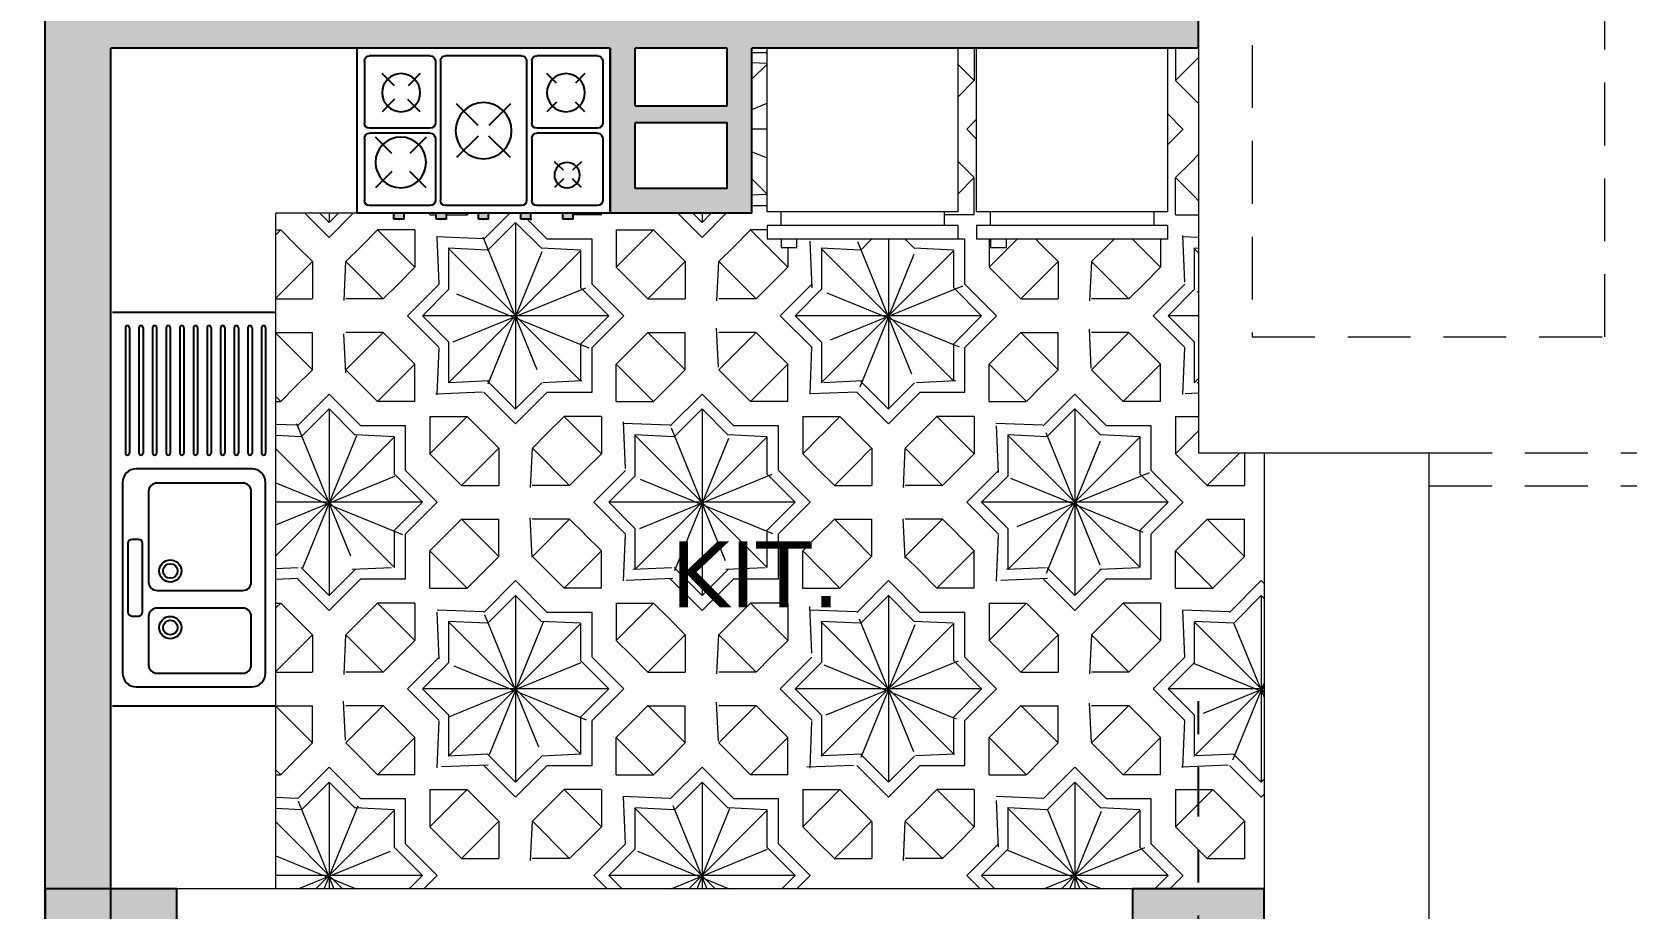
# Model space of a CAD drawing. Header units: inches. Extents: x 37.8 to 126.9, y 5.9 to 51.9.
# Drawn here: x 43.747 to 48.585, y 29.447 to 32.103 of the extents above; entities that cross this region are included whole.
import ezdxf

# ---------------------------------------------------------------- set-up
doc = ezdxf.new("R2010")
doc.units = ezdxf.units.IN
doc.header["$MEASUREMENT"] = 0
doc.linetypes.add('DASHDOT', pattern=[1, 0.5, -0.25, 0, -0.25])
doc.linetypes.add('DASHED2', pattern=[9.525, 6.35, -3.175])
for name, color, linetype, lineweight in [('02', 253, 'Continuous', 15), ('coulmn', 146, 'Continuous', 13), ('hatch', 45, 'Continuous', 9), ('LAYER1', 8, 'Continuous', 9)]:
    doc.layers.add(name, color=color, linetype=linetype, lineweight=lineweight)
for name, color, linetype in [('fernesher  01', 8, 'Continuous'), ('FUR', 152, 'Continuous'), ('LAYER5', 5, 'Continuous'), ('Moble', 7, 'Continuous')]:
    doc.layers.add(name, color=color, linetype=linetype)
doc.styles.add('STYLE7', font='verdana.ttf')

# ---------------------------------------------------------------- blocks, each defined once
blk = doc.blocks.new('GAZ')
at = {"layer": 'fernesher  01', "linetype": 'Continuous'}
h = blk.add_hatch(color=256, dxfattribs=at)
h.paths.add_polyline_path([(-0.8533, -0.65), (-0.8533, -0.6736), (-0.8133, -0.6736), (-0.8133, -0.65)])
h.paths.add_polyline_path([(-0.6872, -0.65), (-0.6872, -0.6736), (-0.6472, -0.6736), (-0.6472, -0.65)])
h.paths.add_polyline_path([(-0.52, -0.65), (-0.52, -0.6736), (-0.48, -0.6736), (-0.48, -0.65)])
h.paths.add_polyline_path([(-0.3533, -0.65), (-0.3533, -0.6736), (-0.3133, -0.6736), (-0.3133, -0.65)])
h.paths.add_polyline_path([(-0.1867, -0.65), (-0.1867, -0.6736), (-0.1467, -0.6736), (-0.1467, -0.65)])
for p, q in [((-1, 0), (0, 0)), ((-1, 0), (-1, -0.65)), ((-0.97, -0.05), (-0.97, -0.295)), ((-0.95, -0.03), (-0.71, -0.03)), ((-0.69, -0.05), (-0.69, -0.295)), ((-0.67, -0.05), (-0.67, -0.6)), ((-0.65, -0.03), (-0.35, -0.03)), ((-0.33, -0.05), (-0.33, -0.6)), ((-0.31, -0.05), (-0.31, -0.295)), ((-0.29, -0.03), (-0.05, -0.03)), ((-0.03, -0.05), (-0.03, -0.295)), ((0, 0), (0, -0.65)), ((-0.9, -0.1), (-0.8625, -0.1375)), ((-0.7875, -0.1375), (-0.75, -0.1)), ((-0.25, -0.1), (-0.2023, -0.1477)), ((-0.1486, -0.1486), (-0.1, -0.1)), ((-0.9, -0.25), (-0.8625, -0.2125)), ((-0.7875, -0.2125), (-0.75, -0.25)), ((-0.6061, -0.2189), (-0.5212, -0.3038)), ((-0.4788, -0.3038), (-0.3939, -0.2189)), ((-0.25, -0.25), (-0.202, -0.202)), ((-0.1489, -0.2011), (-0.1, -0.25)), ((-0.97, -0.355), (-0.97, -0.6)), ((-0.95, -0.315), (-0.71, -0.315)), ((-0.95, -0.335), (-0.71, -0.335)), ((-0.69, -0.355), (-0.69, -0.6)), ((-0.6061, -0.4311), (-0.5212, -0.3462)), ((-0.4788, -0.3462), (-0.3939, -0.4311)), ((-0.31, -0.355), (-0.31, -0.6)), ((-0.29, -0.315), (-0.05, -0.315)), ((-0.29, -0.335), (-0.05, -0.335)), ((-0.2736, -0.35), (-0.209, -0.4146)), ((-0.1381, -0.4146), (-0.0736, -0.35)), ((-0.03, -0.355), (-0.03, -0.6)), ((-0.887, -0.4471), (-0.8511, -0.481)), ((-0.8158, -0.481), (-0.7799, -0.4471)), ((-0.2736, -0.55), (-0.209, -0.4854)), ((-0.1381, -0.4854), (-0.0736, -0.55)), ((-0.887, -0.5482), (-0.8511, -0.5143)), ((-0.8158, -0.5143), (-0.7799, -0.5482)), ((-0.95, -0.62), (-0.71, -0.62)), ((-0.65, -0.62), (-0.35, -0.62)), ((-0.29, -0.62), (-0.05, -0.62)), ((-1, -0.65), (0, -0.65)), ((-0.8533, -0.6736), (-0.8533, -0.65)), ((-0.8533, -0.6736), (-0.8533, -0.65)), ((-0.8533, -0.6736), (-0.8533, -0.65)), ((-0.8533, -0.6736), (-0.8133, -0.6736)), ((-0.8133, -0.6736), (-0.8133, -0.65)), ((-0.6872, -0.6736), (-0.6872, -0.65)), ((-0.6872, -0.6736), (-0.6472, -0.6736)), ((-0.6472, -0.6736), (-0.6472, -0.65)), ((-0.52, -0.6736), (-0.52, -0.65)), ((-0.52, -0.6736), (-0.48, -0.6736)), ((-0.48, -0.6736), (-0.48, -0.65)), ((-0.3533, -0.6736), (-0.3533, -0.65)), ((-0.3533, -0.6736), (-0.3133, -0.6736)), ((-0.3133, -0.6736), (-0.3133, -0.65)), ((-0.1867, -0.6736), (-0.1867, -0.65)), ((-0.1867, -0.6736), (-0.1467, -0.6736)), ((-0.1467, -0.6736), (-0.1467, -0.65))]:
    blk.add_line(p, q, dxfattribs=at)
for points in [[(-0.8511, -0.48), (-0.8511, -0.481)], [(-0.8158, -0.481), (-0.8158, -0.48)], [(-0.8511, -0.5143), (-0.8511, -0.5153)], [(-0.8158, -0.5153), (-0.8158, -0.5143)]]:
    blk.add_lwpolyline(points, dxfattribs=at)
for centre, radius in [((-0.825, -0.175), 0.075), ((-0.175, -0.175), 0.075), ((-0.5, -0.325), 0.1107), ((-0.1736, -0.45), 0.1), ((-0.8294, -0.5), 0.05)]:
    blk.add_circle(centre, radius, dxfattribs=at)
for centre, start, end in [((-0.95, -0.05), 90, 180), ((-0.71, -0.05), 0, 90), ((-0.65, -0.05), 90, 180), ((-0.35, -0.05), 0, 90), ((-0.29, -0.05), 90, 180), ((-0.05, -0.05), 0, 90), ((-0.95, -0.295), 180, 270), ((-0.71, -0.295), 270, 0), ((-0.29, -0.295), 180, 270), ((-0.05, -0.295), 270, 360), ((-0.95, -0.355), 90, 180), ((-0.71, -0.355), 0, 90), ((-0.29, -0.355), 90, 180), ((-0.05, -0.355), 0, 90), ((-0.95, -0.6), 180, 270), ((-0.71, -0.6), 270, 0), ((-0.65, -0.6), 180, 270), ((-0.35, -0.6), 270, 0), ((-0.29, -0.6), 180, 270), ((-0.05, -0.6), 270, 0)]:
    blk.add_arc(centre, 0.02, start, end, dxfattribs=at)
for p in [(-0.8333, -0.6736), (-0.6872, -0.6736), (-0.5, -0.6736), (-0.3333, -0.6736), (-0.1667, -0.6736)]:
    blk.add_point(p, dxfattribs=at)
blk = doc.blocks.new('REFREJRATOR')
at = {"layer": '02', "linetype": 'Continuous'}
for p, q in [((0, 0), (-0.6433, 0)), ((-0.6433, 0), (-0.6433, -0.5514)), ((0, -0.5514), (0, 0)), ((-0.6433, -0.5514), (0, -0.5514)), ((-0.5974, -0.5514), (-0.5974, -0.5974)), ((-0.046, -0.5514), (-0.046, -0.5974)), ((-0.6433, -0.5974), (-0.6433, -0.6433)), ((-0.6433, -0.5974), (0, -0.5974)), ((-0.6433, -0.6433), (0, -0.6433)), ((-0.1007, -0.6712), (-0.1007, -0.6433)), ((-0.0472, -0.6433), (-0.0472, -0.6712)), ((0, -0.5974), (0, -0.6433)), ((-0.0472, -0.6712), (-0.1007, -0.6712))]:
    blk.add_line(p, q, dxfattribs=at)
blk = doc.blocks.new('ddfdfdfdfd')
at = {"layer": 'LAYER5', "linetype": 'Continuous'}
h = blk.add_hatch(color=1, dxfattribs=at)
h.paths.add_polyline_path([(179.7792, -221.4839), (179.5794, -221.4839), (179.5794, -221.284), (179.7792, -221.284)])
h.paths.add_polyline_path([(179.7792, -221.284), (179.9791, -221.284), (179.9791, -221.4839), (179.7792, -221.4839)])
h.paths.add_polyline_path([(179.7792, -221.4839), (179.9791, -221.4839), (179.9791, -221.6837), (179.7792, -221.6837)])
h.paths.add_polyline_path([(179.7792, -221.6837), (179.5794, -221.6837), (179.5794, -221.4839), (179.7792, -221.4839)])
at = {"layer": 'LAYER5', "color": 1, "linetype": 'DASHDOT', "ltscale": 0.3}
for p, q in [((179.7792, -222.4154), (179.7792, -220.624)), ((180.6361, -221.4839), (178.8983, -221.4839))]:
    blk.add_line(p, q, dxfattribs=at)
at = {"layer": 'LAYER5', "color": 1, "linetype": 'Continuous'}
blk.add_lwpolyline([(179.9791, -221.284), (179.5794, -221.284), (179.5794, -221.6837), (179.9791, -221.6837), (179.9791, -221.284)], dxfattribs=at)
blk = doc.blocks.new('axxxxx')
for p in [(49.1106, -3.8975), (52.4103, -3.8975)]:
    blk.add_blockref('ddfdfdfdfd', p)
blk = doc.blocks.new('eg')
at = {"layer": 'FUR', "color": 252}
for p, q in [((0, 0.5), (0, 0)), ((1.2043, 0.5), (1.2043, 0)), ((0.6834, 0.4686), (0.1003, 0.4686)), ((0.2746, 0.4397), (0.2746, 0.42)), ((0.4966, 0.4521), (0.2871, 0.4521)), ((0.509, 0.42), (0.509, 0.4397)), ((1.1564, 0.4602), (0.7731, 0.4602)), ((1.1564, 0.4477), (0.7731, 0.4477)), ((0.0584, 0.4267), (0.0584, 0.0733)), ((0.2871, 0.4076), (0.4966, 0.4076)), ((0.7252, 0.0733), (0.7252, 0.4267)), ((1.1564, 0.4186), (0.7731, 0.4186)), ((1.1564, 0.4061), (0.7731, 0.4061)), ((0.1, 0.3632), (0.1, 0.1005)), ((0.2735, 0.3889), (0.1257, 0.3889)), ((0.2992, 0.1005), (0.2992, 0.3632)), ((0.3531, 0.3632), (0.3531, 0.1005)), ((0.6556, 0.3889), (0.3788, 0.3889)), ((0.6813, 0.1005), (0.6813, 0.3632)), ((1.1564, 0.3769), (0.7731, 0.3769)), ((1.1564, 0.3644), (0.7731, 0.3644)), ((1.1564, 0.3352), (0.7731, 0.3352)), ((1.1564, 0.3227), (0.7731, 0.3227)), ((1.1564, 0.2936), (0.7731, 0.2936)), ((1.1564, 0.2811), (0.7731, 0.2811)), ((1.1564, 0.2519), (0.7731, 0.2519)), ((1.1564, 0.2394), (0.7731, 0.2394)), ((1.1564, 0.2102), (0.7731, 0.2102)), ((1.1564, 0.1977), (0.7731, 0.1977)), ((1.1564, 0.1686), (0.7731, 0.1686)), ((1.1564, 0.1561), (0.7731, 0.1561)), ((1.1564, 0.1269), (0.7731, 0.1269)), ((1.1564, 0.1144), (0.7731, 0.1144)), ((0.1257, 0.0748), (0.2735, 0.0748)), ((0.3788, 0.0748), (0.6556, 0.0748)), ((1.1564, 0.0852), (0.7731, 0.0852)), ((1.1564, 0.0727), (0.7731, 0.0727)), ((0.1003, 0.0314), (0.6834, 0.0314)), ((1.1564, 0.0436), (0.7731, 0.0436)), ((1.1564, 0.0311), (0.7731, 0.0311))]:
    blk.add_line(p, q, dxfattribs=at)
for centre, radius in [((0.2397, 0.3226), 0.034), ((0.2397, 0.3226), 0.0223), ((0.4127, 0.3226), 0.034), ((0.4127, 0.3226), 0.0223)]:
    blk.add_circle(centre, radius, dxfattribs=at)
for centre, radius, start, end in [((0.1003, 0.4267), 0.0418, 90, 180), ((0.2871, 0.4397), 0.0124, 90, 180), ((0.4966, 0.4397), 0.0124, 0, 90), ((0.6834, 0.4267), 0.0418, 0, 90), ((0.7731, 0.454), 0.00625, 90, 270), ((1.1564, 0.454), 0.00625, 270, 90), ((0.2871, 0.42), 0.0124, 180, 270), ((0.4966, 0.42), 0.0124, 270, 0), ((0.7731, 0.4123), 0.00625, 90, 270), ((1.1564, 0.4123), 0.00625, 270, 90), ((0.1257, 0.3632), 0.0257, 90, 180), ((0.2735, 0.3632), 0.0257, 0, 90), ((0.3788, 0.3632), 0.0257, 90, 180), ((0.6556, 0.3632), 0.0257, 0, 90), ((0.7731, 0.3706), 0.00625, 90, 270), ((1.1564, 0.3706), 0.00625, 270, 90), ((0.7731, 0.329), 0.00625, 90, 270), ((0.7731, 0.2873), 0.00625, 90, 270), ((1.1564, 0.329), 0.00625, 270, 90), ((1.1564, 0.2873), 0.00625, 270, 90), ((0.7731, 0.2456), 0.00625, 90, 270), ((1.1564, 0.2456), 0.00625, 270, 90), ((0.7731, 0.204), 0.00625, 90, 270), ((1.1564, 0.204), 0.00625, 270, 90), ((0.7731, 0.1623), 0.00625, 90, 270), ((1.1564, 0.1623), 0.00625, 270, 90), ((0.1257, 0.1005), 0.0257, 180, 270), ((0.2735, 0.1005), 0.0257, 270, 0), ((0.3788, 0.1005), 0.0257, 180, 270), ((0.6556, 0.1005), 0.0257, 270, 0), ((0.7731, 0.1206), 0.00625, 90, 270), ((1.1564, 0.1206), 0.00625, 270, 90), ((0.1003, 0.0733), 0.0418, 180, 270), ((0.6834, 0.0733), 0.0418, 270, 360), ((0.7731, 0.079), 0.00625, 90, 270), ((1.1564, 0.079), 0.00625, 270, 90), ((0.7731, 0.0373), 0.00625, 90, 270), ((1.1564, 0.0373), 0.00625, 270, 90)]:
    blk.add_arc(centre, radius, start, end, dxfattribs=at)

msp = doc.modelspace()

# ---------------------------------------------------------------- hatches: boundary and pattern name
h = msp.add_hatch(color=5)
h.dxf.hatch_style = 1
h.paths.add_polyline_path([(43.98718, 43.7563), (43.78718, 43.7563), (43.78718, 20.7563), (44.92448, 20.7563), (44.92448, 20.9563), (43.98718, 20.9563), (43.98718, 32.05379), (45.50225, 32.05379), (45.50225, 31.55379), (45.93166, 31.55379), (45.93166, 32.05379), (47.28718, 32.05379), (47.28718, 32.75379), (47.18718, 32.75379), (47.18718, 32.15379), (45.78718, 32.15379), (45.78718, 33.55379), (47.28718, 33.55379), (47.28718, 34.25379), (47.18718, 34.25379), (46.89681, 34.25379), (46.89681, 34.15379), (47.18718, 34.15379), (47.18718, 33.65379), (44.78704, 33.6538), (44.78704, 33.5538), (45.68718, 33.55379), (45.68718, 32.15379), (43.98718, 32.15379)])
h.paths.add_polyline_path([(45.57725, 32.05379), (45.85666, 32.05379), (45.85666, 31.87879), (45.57725, 31.87879)], flags=16)
h.paths.add_polyline_path([(45.57725, 31.82879), (45.85666, 31.82879), (45.85666, 31.62879), (45.57725, 31.62879)], flags=16)
h.paths.add_polyline_path([(49.38718, 32.10546), (49.18718, 32.10546), (49.18718, 20.9563), (47.82784, 20.9563), (47.82784, 20.7563), (48.26892, 20.7563), (48.26892, 20.6163), (50.77497, 20.6163), (50.77497, 20.7563), (49.38718, 20.7563)])
h.paths.add_polyline_path([(56.87882, 21.9563), (56.67882, 21.9563), (56.67882, 20.7563), (54.82718, 20.7563), (54.82718, 25.2063), (54.72718, 25.2063), (54.72718, 20.6163), (56.87882, 20.6163)])
h.paths.add_polyline_path([(59.02718, 29.39546), (58.82718, 29.39546), (58.82718, 25.4563), (57.72718, 25.4563), (57.72718, 26.50546), (55.82718, 26.50546), (55.82718, 26.40546), (57.62718, 26.40546), (57.62718, 25.0563), (55.92718, 25.0563), (55.92718, 25.60546), (55.82718, 25.60546), (55.82718, 24.9563), (58.82718, 24.9563), (58.82718, 22.88769), (58.82718, 20.6163), (58.82882, 20.6163), (59.02718, 20.6163)])
h.paths.add_polyline_path([(58.82718, 25.3563), (58.82718, 25.0563), (57.72718, 25.0563), (57.72718, 25.3563)], flags=16)
h.paths.add_polyline_path([(57.08718, 33.60463), (54.78034, 33.60463), (54.78034, 33.6005), (54.01111, 33.6005), (52.62718, 33.60463), (52.62718, 33.40463), (52.62718, 33.30546), (52.82718, 33.30546), (52.82718, 33.40463), (56.88718, 33.40463), (56.88718, 29.50546), (53.78718, 29.50546), (53.78718, 31.60546), (53.58718, 31.60546), (53.37895, 31.60546), (53.37895, 31.40546), (53.58718, 31.40546), (53.58718, 29.50546), (52.18718, 29.50546), (52.18718, 31.40546), (52.40808, 31.40546), (52.40808, 31.60546), (52.18718, 31.60546), (50.58718, 31.60546), (50.58718, 30.30546), (50.68718, 30.30546), (50.68718, 31.40546), (51.98718, 31.40546), (51.98718, 29.50546), (50.58718, 29.50546), (50.58718, 29.40546), (50.58718, 28.81851), (50.58718, 28.435), (50.98718, 28.435), (50.98718, 29.40546), (51.78748, 29.40546), (51.78748, 29.30561), (54.72718, 29.30546), (54.72718, 27.30546), (54.32718, 27.30546), (54.32718, 26.80546), (54.72718, 26.80546), (54.72718, 26.40546), (54.82718, 26.40546), (54.82718, 29.30546), (57.08718, 29.30546)])
h.paths.add_polyline_path([(54.72718, 27.20546), (54.72718, 26.90546), (54.42718, 26.90546), (54.42718, 27.20546)], flags=16)
h.paths.add_polyline_path([(50.88718, 29.40546), (50.88718, 28.535), (50.68718, 28.535), (50.68718, 29.40546)], flags=16)
h.paths.add_polyline_path([(57.08718, 35.50463), (55.82718, 35.50463), (55.82718, 38.18925), (55.72718, 38.18925), (55.72718, 36.90463), (55.16969, 36.90463), (55.16969, 36.40463), (55.72718, 36.40463), (55.72718, 33.60463), (55.92718, 33.60463), (55.92718, 35.30463), (57.08718, 35.30463)])
h.paths.add_polyline_path([(55.72718, 36.50463), (55.54844, 36.50463), (55.54844, 36.80463), (55.72718, 36.80463)], flags=16)
h.paths.add_polyline_path([(55.44844, 36.50463), (55.26969, 36.50463), (55.26969, 36.80463), (55.44844, 36.80463)], flags=16)
h.paths.add_polyline_path([(51.42718, 41.8563), (49.99718, 41.8563), (49.99718, 43.7563), (49.79718, 43.7563), (49.79718, 41.6563), (50.17189, 41.6563), (51.22718, 41.6563), (51.22718, 39.62769), (51.22718, 39.58769), (51.22718, 36.40423), (48.58718, 36.40423), (48.58718, 37.00423), (48.48718, 37.00423), (48.48718, 36.30423), (50.92718, 36.30423), (50.92718, 34.90546), (48.58718, 34.90546), (48.58718, 35.50423), (48.48718, 35.50423), (48.48718, 34.70546), (48.98718, 34.70546), (48.98718, 33.30546), (51.42718, 33.30546), (51.42718, 33.90546), (51.32718, 33.90546), (51.32718, 33.50546), (49.18718, 33.50546), (49.18718, 34.70546), (51.42718, 34.70546), (51.42718, 34.90546), (51.42718, 35.6125), (51.02747, 35.6125), (51.02747, 36.31189), (51.42718, 36.31189)])
h.paths.add_polyline_path([(51.32718, 35.5125), (51.32718, 34.90738), (51.02747, 34.91312), (51.02747, 35.5125)], flags=16)
h.paths.add_polyline_path([(59.02718, 43.7563), (57.47776, 43.7563), (57.47776, 43.5563), (57.77189, 43.5563), (58.82718, 43.5563), (58.82718, 41.52769), (58.82718, 41.48769), (58.82718, 39.65379), (56.82718, 39.65379), (56.82718, 39.00463), (57.17718, 39.00463), (57.17718, 39.55379), (58.82718, 39.55379), (58.82718, 38.20463), (56.82718, 38.20463), (56.82718, 38.10463), (58.82718, 38.10463), (58.82718, 35.39706), (59.02718, 35.39706)])
h.paths.add_polyline_path([(57.07718, 39.10463), (56.92718, 39.10463), (56.92718, 39.55379), (57.07718, 39.55379)], flags=16)
at = {"layer": 'hatch', "true_color": 0x986943}
h = msp.add_hatch(dxfattribs=at)
h.set_pattern_fill('AR2', color=35, scale=0.8, angle=1125, pattern_type=2)
h.set_pattern_definition([(135, (-151.6963, 255.6543), (-1.1313708, 0), [0.08, -0.72]), (135, (-151.7924, 255.5581), (-1.1313708, 0), [0.08, -0.72]), (135, (-151.9508, 255.3997), (-1.1313708, 0), [0.08, -0.72]), (135, (-152.047, 255.3035), (-1.1313708, 0), [0.08, -0.72]), (315, (-151.59444, 254.851), (1.1313708, -2e-16), [0.08, -0.72]), (315, (-151.4983, 254.94716), (1.1313708, -2e-16), [0.08, -0.72]), (315, (-151.3399, 255.10555), (1.1313708, -2e-16), [0.08, -0.72]), (315, (-151.2437, 255.2017), (1.1313708, -2e-16), [0.08, -0.72]), (225, (-152.047, 255.2017), (-1e-16, -1.1313708), [0.08, -0.72]), (225, (-151.9508, 255.10555), (-1e-16, -1.1313708), [0.08, -0.72]), (225, (-151.6963, 254.851), (-1e-16, -1.1313708), [0.08, -0.72]), (225, (-151.7924, 254.94716), (-1e-16, -1.1313708), [0.08, -0.72]), (45, (-151.2437, 255.3035), (-1e-16, 1.1313708), [0.08, -0.72]), (45, (-151.3399, 255.3997), (-1e-16, 1.1313708), [0.08, -0.72]), (45, (-151.4983, 255.5581), (-1e-16, 1.1313708), [0.08, -0.72]), (45, (-151.59444, 255.6543), (-1e-16, 1.1313708), [0.08, -0.72]), (22.2176, (-151.849, 255.173432), (24.89015788924, 10.1823405335), [0.433848, -42.9509424]), (180, (-151.3625, 255.2526), (-0.5656856, -0.5656856), [0.5656856, -0.5656856]), (45, (-151.849, 255.049), (-1e-16, 1.1313708), [0.568, -0.232]), (315, (-151.849, 255.4563), (1.1313708, -2e-16), [0.568, -0.232]), (67.7824, (-151.730206, 255.054638), (6.22254097286, 15.2735060474), [0.433848, -42.9509424]), (292.2176, (-151.730206, 255.450618), (10.1823405335, -24.89015788924), [0.433848, -42.9509424]), (337.7824, (-151.849, 255.331824), (15.2735060474, -6.22254097286), [0.433848, -42.9509424]), (270, (-151.64535, 255.53547), (0.5656856, -0.5656856), [0.5656856, -0.5656856]), (135, (-151.5492, 255.48456), (-1.1313708, 0), [0.136, -0.664]), (225, (-151.64535, 255.5807), (-1e-16, -1.1313708), [0.136, -0.664]), (177.7094, (-151.74152, 255.48456), (-1.131371201, 8.95e-08), [0.1415344, -14.0119104]), (272.2906, (-151.88294, 255.490216), (0.565682856, -13.010764512), [0.1415344, -14.0119104]), (225, (-151.8773, 255.3488), (-1e-16, -1.1313708), [0.136, -0.664]), (315, (-151.97345, 255.2526), (1.1313708, -2e-16), [0.136, -0.664]), (267.7094, (-151.877284, 255.15646), (-8.95e-08, -1.131371201), [0.1415344, -14.0119104]), (2.2906, (-151.88294, 255.01504), (13.010764512, 0.565682856), [0.1415344, -14.0119104]), (315, (-151.7415, 255.0207), (1.1313708, -2e-16), [0.136, -0.664]), (45, (-151.64535, 254.9245), (-1e-16, 1.1313708), [0.136, -0.664]), (0, (-151.5492, 255.0207), (0.5656856, 0.5656856), [0.1357648, -0.9956064]), (90, (-151.4134, 255.0207), (-0.5656856, 0.5656856), [0.1357648, -0.9956064]), (45, (-151.4134, 255.1565), (-1e-16, 1.1313708), [0.136, -0.664]), (135, (-151.31726, 255.2526), (-1.1313708, 0), [0.136, -0.664]), (90, (-151.4134, 255.3488), (-0.5656856, 0.5656856), [0.1357648, -0.9956064]), (180, (-151.4134, 255.48456), (-0.5656856, -0.5656856), [0.1357648, -0.9956064]), (135, (-151.56616, 255.4563), (-1.1313708, 0), [0.112, -0.688]), (225, (-151.64535, 255.5355), (-1e-16, -1.1313708), [0.12, -0.68]), (177.2737, (-151.730206, 255.45062), (-1.131370945, 1.1e-08), [0.1189288, -11.7739264]), (270, (-151.849, 255.4563), (0.5656856, -0.5656856), [0.1244504, -1.00692]), (225, (-151.849, 255.3318), (-1e-16, -1.1313708), [0.112, -0.688]), (315, (-151.9282, 255.2526), (1.1313708, -2e-16), [0.112, -0.688]), (270, (-151.849, 255.17343), (0.5656856, -0.5656856), [0.1244504, -1.00692]), (2.7263, (-151.849, 255.04898), (10.748023289, 0.565683144), [0.1189288, -11.7739264]), (315, (-151.7302, 255.0546), (1.1313708, -2e-16), [0.12, -0.68]), (45, (-151.64535, 254.9698), (-1e-16, 1.1313708), [0.112, -0.688]), (2.7263, (-151.56616, 255.04898), (10.748023289, 0.565683144), [0.1189288, -11.7739264]), (90, (-151.44736, 255.05464), (-0.5656856, 0.5656856), [0.1131368, -1.0182336]), (45, (-151.4474, 255.1678), (-1e-16, 1.1313708), [0.12, -0.68]), (135, (-151.3625, 255.2526), (-1.1313708, 0), [0.12, -0.68]), (90, (-151.44736, 255.3375), (-0.5656856, 0.5656856), [0.1131368, -1.0182336]), (177.2737, (-151.447364, 255.45062), (-1.131370945, 1.1e-08), [0.1189288, -11.7739264]), (270, (-151.3399, 255.51284), (0.5656856, -0.5656856), [0.1131368, -1.0182336]), (315, (-151.3399, 255.3997), (1.1313708, -2e-16), [0.064, -0.736]), (315, (-151.2946, 255.35445), (1.1313708, -2e-16), [0.072, -0.728]), (0, (-151.2437, 255.30354), (0.5656856, 0.5656856), [0.1131368, -1.0182336]), (180, (-151.38514, 255.5581), (-0.5656856, -0.5656856), [0.1131368, -1.0182336]), (135, (-151.4983, 255.5581), (-1.1313708, 0), [0.072, -0.728]), (135, (-151.5492, 255.609), (-1.1313708, 0), [0.064, -0.736]), (92.7263, (-151.59444, 255.654265), (-0.565683144, 10.748023289), [0.1189288, -11.7739264]), (0, (-151.90557, 255.5581), (0.5656856, 0.5656856), [0.1131368, -1.0182336]), (45, (-151.7924, 255.5581), (-1e-16, 1.1313708), [0.064, -0.736]), (45, (-151.7472, 255.60335), (-1e-16, 1.1313708), [0.072, -0.728]), (90, (-151.69627, 255.65426), (-0.5656856, 0.5656856), [0.1131368, -1.0182336]), (270, (-151.9508, 255.51284), (0.5656856, -0.5656856), [0.1131368, -1.0182336]), (225, (-151.9508, 255.3997), (-1e-16, -1.1313708), [0.072, -0.728]), (225, (-152.0017, 255.3488), (-1e-16, -1.1313708), [0.064, -0.736]), (180, (-152.047, 255.30354), (-0.5656856, -0.5656856), [0.1131368, -1.0182336]), (90, (-151.9508, 254.9924), (-0.5656856, 0.5656856), [0.1131368, -1.0182336]), (135, (-151.9508, 255.10555), (-1.1313708, 0), [0.072, -0.728]), (135, (-152.0017, 255.1565), (-1.1313708, 0), [0.064, -0.736]), (180, (-152.047, 255.2017), (-0.5656856, -0.5656856), [0.1131368, -1.0182336]), (0, (-151.90557, 254.94716), (0.5656856, 0.5656856), [0.1131368, -1.0182336]), (315, (-151.7924, 254.94716), (1.1313708, -2e-16), [0.064, -0.736]), (315, (-151.7472, 254.9019), (1.1313708, -2e-16), [0.072, -0.728]), (270, (-151.69627, 254.851), (0.5656856, -0.5656856), [0.1131368, -1.0182336]), (180, (-151.38514, 254.94716), (-0.5656856, -0.5656856), [0.1131368, -1.0182336]), (225, (-151.4983, 254.94716), (-1e-16, -1.1313708), [0.072, -0.728]), (225, (-151.5492, 254.89625), (-1e-16, -1.1313708), [0.064, -0.736]), (267.2737, (-151.59444, 254.85099), (-1.1e-08, -1.131370945), [0.1189288, -11.7739264]), (90, (-151.3399, 254.9924), (-0.5656856, 0.5656856), [0.1131368, -1.0182336]), (45, (-151.3399, 255.10555), (-1e-16, 1.1313708), [0.064, -0.736]), (45, (-151.2946, 255.1508), (-1e-16, 1.1313708), [0.072, -0.728]), (0, (-151.2437, 255.2017), (0.5656856, 0.5656856), [0.1131368, -1.0182336])])
h.paths.add_polyline_path([(47.28718, 32.05379), (47.19281, 32.05379), (47.19281, 31.55752), (47.15146, 31.55752), (47.15146, 31.51616), (47.19281, 31.51616), (47.19281, 31.4748), (46.70449, 31.4748), (46.70449, 31.44968), (46.65632, 31.44968), (46.65632, 31.4748), (46.61383, 31.4748), (46.61383, 31.51616), (46.65518, 31.51616), (46.65518, 31.55752), (46.61383, 31.55752), (46.61383, 32.05379), (46.55686, 32.05379), (46.55686, 31.55752), (46.51551, 31.55752), (46.51551, 31.51616), (46.55686, 31.51616), (46.55686, 31.4748), (46.06854, 31.4748), (46.06854, 31.44968), (46.02038, 31.44968), (46.02038, 31.4748), (45.97788, 31.4748), (45.97788, 31.51616), (46.01923, 31.51616), (46.01923, 31.55752), (45.97788, 31.55752), (45.97788, 32.05379), (45.93166, 32.05379), (45.93166, 31.55379), (45.50225, 31.55379), (45.38943, 31.55379), (45.38943, 31.53565), (45.35866, 31.53565), (45.35866, 31.55379), (45.26166, 31.55379), (45.26166, 31.53565), (45.23089, 31.53565), (45.23089, 31.55379), (45.13302, 31.55379), (45.13302, 31.53565), (45.10225, 31.53565), (45.10225, 31.55379), (45.00482, 31.55379), (45.00482, 31.53565), (44.97405, 31.53565), (44.97405, 31.55379), (44.87661, 31.55379), (44.87661, 31.53565), (44.84584, 31.53565), (44.84584, 31.55379), (44.73302, 31.55379), (44.48718, 31.55379), (44.48718, 29.50546), (47.48718, 29.50546), (47.48718, 30.82729), (47.28718, 30.82729)])
h.paths.add_polyline_path([(45.63452, 30.30894), (46.31048, 30.30894), (46.31048, 30.60894), (45.63452, 30.60894)], flags=24)

# ---------------------------------------------------------------- linework, layer by layer
for p, q in [((43.78718, 20.7563), (43.78718, 43.7563)), ((47.28718, 32.05379), (47.28718, 32.75379)), ((43.98718, 20.9563), (43.98718, 32.05379)), ((45.50225, 32.05379), (43.98718, 32.05379)), ((45.50225, 31.55379), (45.50225, 32.05379)), ((45.85666, 32.05379), (45.57725, 32.05379)), ((45.57725, 31.87879), (45.57725, 32.05379)), ((45.85666, 31.87879), (45.85666, 32.05379)), ((47.28718, 32.05379), (45.93166, 32.05379)), ((45.93166, 31.55379), (45.93166, 32.05379)), ((45.57725, 31.87879), (45.85666, 31.87879)), ((45.57725, 31.62879), (45.57725, 31.82879)), ((45.57725, 31.82879), (45.85666, 31.82879)), ((45.85666, 31.62879), (45.85666, 31.82879)), ((45.85666, 31.62879), (45.57725, 31.62879)), ((45.93166, 31.55379), (45.50225, 31.55379))]:
    msp.add_line(p, q)
at = {"layer": 'coulmn'}
for p, q in [((47.28718, 32.05379), (47.28718, 30.82729)), ((44.48718, 29.50546), (44.48718, 31.55379)), ((45.50225, 31.55379), (44.48718, 31.55379)), ((47.28718, 30.82729), (47.98718, 30.82729)), ((47.48718, 29.50546), (47.48718, 30.82729)), ((47.98718, 29.00546), (47.98718, 30.82729)), ((47.48718, 29.50546), (43.98718, 29.50546))]:
    msp.add_line(p, q, dxfattribs=at)
at = {"layer": 'LAYER1', "linetype": 'DASHED2', "ltscale": 0.03}
for p, q in [((47.98718, 30.82729), (49.18718, 30.82729)), ((47.98718, 30.72729), (49.18718, 30.72729))]:
    msp.add_line(p, q, dxfattribs=at)
msp.add_lwpolyline([(48.51966, 33.80639), (47.44948, 33.80639), (47.44948, 31.17837), (48.51966, 31.17837)], close=True, dxfattribs=at)

# ---------------------------------------------------------------- block references
msp.add_blockref('axxxxx', (-184.9028, 254.68694))
at = {"layer": 'LAYER1', "linetype": 'ByBlock', "xscale": -0.9000000000014552, "yscale": 0.9000000000014552, "zscale": 0.9000000000014552}
for p in [(45.97788, 32.05379), (46.61383, 32.05379)]:
    msp.add_blockref('REFREJRATOR', p, dxfattribs=at)
at = {"layer": 'LAYER1', "linetype": 'ByBlock', "xscale": 0.9917441223247465, "yscale": 0.9917441223247465, "zscale": 0.9917441223247465, "rotation": 90}
msp.add_blockref('eg', (44.48718, 30.05964), dxfattribs=at)
at = {"layer": 'Moble', "xscale": -0.7692307692309441, "yscale": 0.7692307692309441, "zscale": 0.7692307692309441}
msp.add_blockref('GAZ', (44.73302, 32.05379), dxfattribs=at)

# ---------------------------------------------------------------- texts
at = {"linetype": 'ByBlock', "style": 'STYLE7'}
msp.add_text('KIT.', height=0.2, dxfattribs=at).set_placement((45.68452, 30.35894))

doc.saveas('drawing.dxf')
